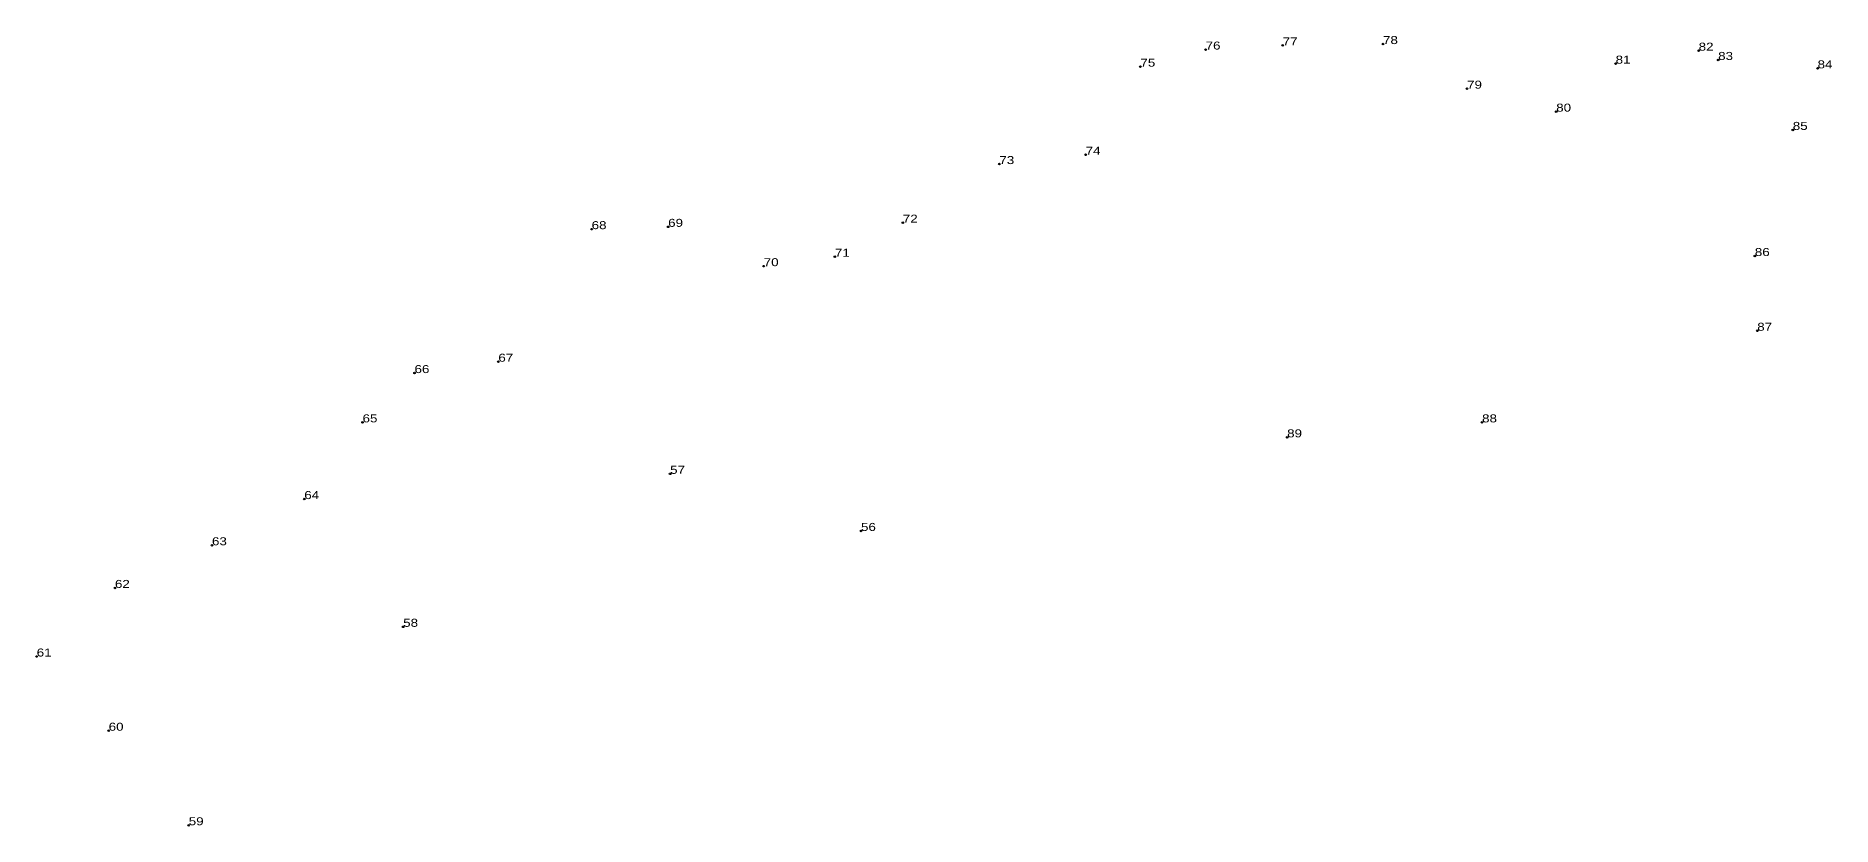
# Model space of a CAD drawing. Header units: metres. Extents: x 536013 to 552789, y 1818325 to 1839235.
# Drawn here: x 552384.8 to 552788.8, y 1819352.1 to 1819529.7 of the extents above; entities that cross this region are included whole.
import ezdxf

# ---------------------------------------------------------------- set-up
doc = ezdxf.new("R2010")
doc.units = ezdxf.units.M
doc.header["$LTSCALE"] = 0.72
doc.header["$PDMODE"] = 32
doc.header["$PDSIZE"] = 0.36
doc.layers.add('12', color=7, linetype='Continuous')
doc.layers.add('7', color=7, linetype='Continuous')

msp = doc.modelspace()

# ---------------------------------------------------------------- linework, layer by layer
at = {"layer": '7'}
for p in [(552647.89, 1819526.67), (552665.22, 1819527.62), (552687.78, 1819527.91), (552758.76, 1819526.42), (552763.15, 1819524.34), (552633.22, 1819522.83), (552740.09, 1819523.51), (552785.51, 1819522.45), (552706.69, 1819517.88), (552726.73, 1819512.72), (552779.93, 1819508.61), (552601.5, 1819500.93), (552620.91, 1819503.02), (552509.81, 1819486.3), (552527.02, 1819486.82), (552579.79, 1819487.76), (552564.51, 1819480.1), (552771.4, 1819480.26), (552548.51, 1819477.98), (552771.94, 1819463.46), (552488.83, 1819456.5), (552469.98, 1819453.95), (552458.29, 1819442.87), (552666.22, 1819439.5), (552710.06, 1819442.86), (552527.46, 1819431.3), (552445.19, 1819425.63), (552424.43, 1819415.24), (552570.39, 1819418.46), (552402.61, 1819405.65), (552467.43, 1819396.91), (552385.02, 1819390.23), (552401.2, 1819373.55), (552419.21, 1819352.3)]:
    msp.add_point(p, dxfattribs=at)

# ---------------------------------------------------------------- texts
at = {"layer": '12', "width": 1.25}
for s, p in [('76', (552647.89, 1819526.67)), ('77', (552665.22, 1819527.62)), ('78', (552687.78, 1819527.91)), ('75', (552633.22, 1819522.83)), ('81', (552740.09, 1819523.51)), ('82', (552758.76, 1819526.42)), ('83', (552763.15, 1819524.34)), ('84', (552785.51, 1819522.45)), ('79', (552706.69, 1819517.88)), ('80', (552726.73, 1819512.72)), ('85', (552779.93, 1819508.61)), ('74', (552620.91, 1819503.02)), ('73', (552601.5, 1819500.93)), ('68', (552509.81, 1819486.3)), ('69', (552527.02, 1819486.82)), ('72', (552579.79, 1819487.76)), ('71', (552564.51, 1819480.1)), ('86', (552771.4, 1819480.26)), ('70', (552548.51, 1819477.98)), ('87', (552771.94, 1819463.46)), ('66', (552469.98, 1819453.95)), ('67', (552488.83, 1819456.5)), ('65', (552458.29, 1819442.87)), ('88', (552710.06, 1819442.86)), ('89', (552666.22, 1819439.5)), ('57', (552527.46, 1819431.3)), ('64', (552445.19, 1819425.63)), ('56', (552570.39, 1819418.46)), ('63', (552424.43, 1819415.24)), ('62', (552402.61, 1819405.65)), ('58', (552467.43, 1819396.91)), ('61', (552385.02, 1819390.23)), ('60', (552401.2, 1819373.55)), ('59', (552419.21, 1819352.3))]:
    msp.add_text(s, height=1.8, dxfattribs=at).set_placement(p)

doc.saveas('drawing.dxf')
